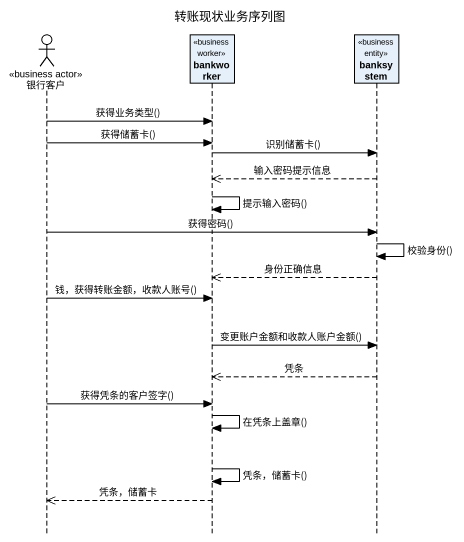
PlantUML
@startuml
title 转账现状业务序列图
hide footbox
actor 银行客户 <<business actor>>
participant bankworker <<business worker>>
participant banksystem <<business entity>>

银行客户 -> bankworker : 获得业务类型()
银行客户 -> bankworker : 获得储蓄卡()
bankworker -> banksystem : 识别储蓄卡()
banksystem -->> bankworker : 输入密码提示信息
bankworker -> bankworker : 提示输入密码()
银行客户 -> banksystem : 获得密码()
banksystem -> banksystem : 校验身份()
banksystem -->> bankworker : 身份正确信息
银行客户 -> bankworker : 钱，获得转账金额，收款人账号()
bankworker -> banksystem : 变更账户金额和收款人账户金额()
banksystem -->> bankworker : 凭条
银行客户 -> bankworker : 获得凭条的客户签字()
bankworker -> bankworker : 在凭条上盖章()
bankworker -> bankworker : 凭条，储蓄卡()
bankworker -->> 银行客户 : 凭条，储蓄卡
@enduml
